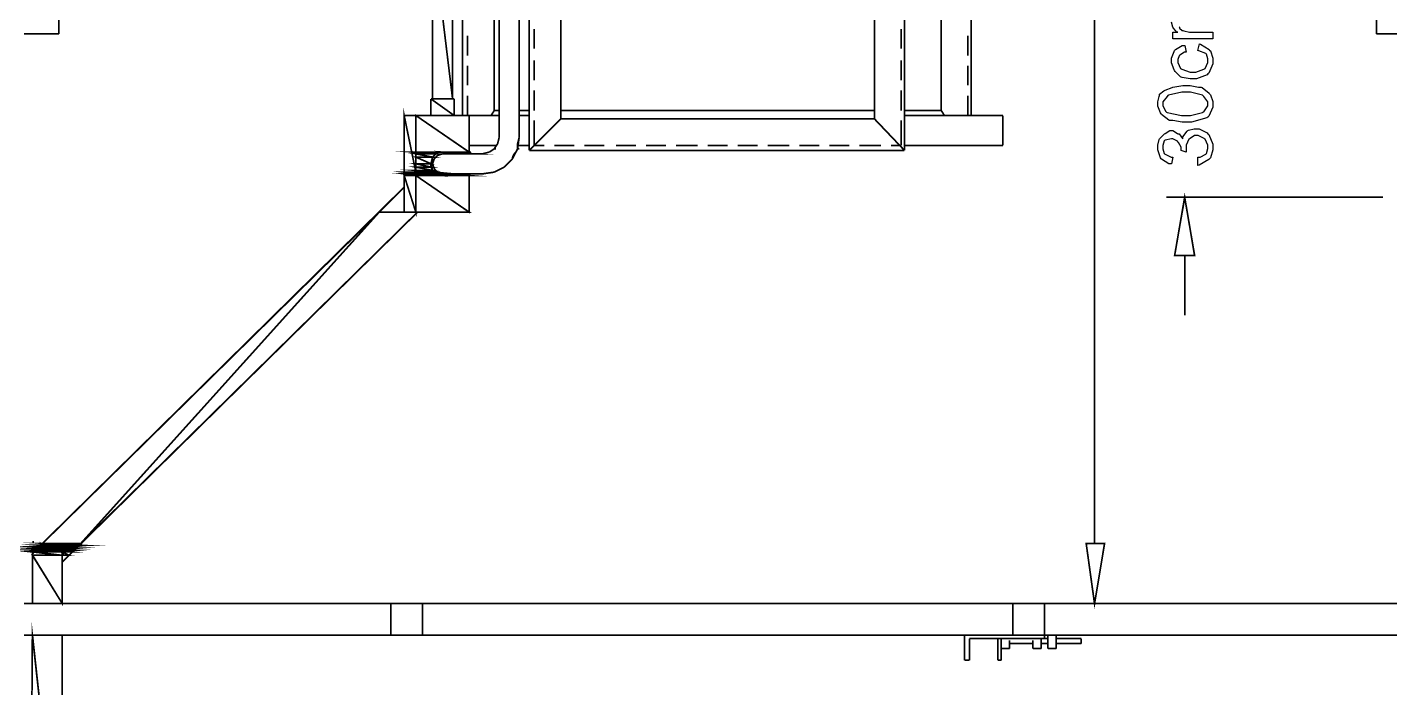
# Model space of a CAD drawing. Header units: metres. Extents: x -593 to 248, y 430 to 1024.
# Drawn here: x -528.88 to -494.22, y 587.11 to 603.92 of the extents above; entities that cross this region are included whole.
import ezdxf

# ---------------------------------------------------------------- set-up
doc = ezdxf.new("R2010")
doc.units = ezdxf.units.M
doc.header["$MEASUREMENT"] = 0
for name, color, linetype in [('C00-00-00-BLACK', 7, 'Continuous'), ('C00-7E-FF', 150, 'Continuous'), ('C93-95-97', 253, 'Continuous'), ('CC6-C8-CA', 254, 'Continuous'), ('CDB-DB-DB', 254, 'Continuous'), ('CFF-7E-00', 30, 'Continuous')]:
    doc.layers.add(name, color=color, linetype=linetype)

msp = doc.modelspace()

# ---------------------------------------------------------------- linework, layer by layer
at = {"layer": 'C00-00-00-BLACK', "const_width": 0.0423}
for points in [[(-516.109, 631.599), (-516.109, 600.784)], [(-506.566, 631.599), (-506.566, 600.784)], [(-517.806, 630.71), (-517.806, 601.672)], [(-504.87, 630.71), (-504.87, 601.672)], [(-518.568, 606.292), (-518.568, 602.095)], [(-518.059, 606.292), (-518.059, 602.095)], [(-516.871, 606.292), (-516.871, 601.123)], [(-516.364, 606.292), (-516.364, 601.123)], [(-515.303, 606.38), (-515.303, 601.588)], [(-507.331, 606.38), (-507.331, 601.588)], [(-528.069, 603.749), (-528.069, 605.149)], [(-516.998, 605.233), (-516.998, 601.799)], [(-505.632, 605.233), (-505.632, 601.799)], [(-494.565, 603.749), (-494.565, 605.022)], [(-528.961, 603.749), (-528.069, 603.749)], [(-517.679, 603.706), (-517.679, 603.199)], [(-515.982, 603.876), (-515.982, 603.369)], [(-506.65, 603.876), (-506.65, 603.369)], [(-504.955, 603.706), (-504.955, 603.199)], [(-494.565, 603.749), (-493.673, 603.749)], [(-517.679, 602.944), (-517.679, 602.437)], [(-515.982, 603.072), (-515.982, 602.564)], [(-506.65, 603.072), (-506.65, 602.564)], [(-504.955, 602.944), (-504.955, 602.437)], [(-515.982, 602.31), (-515.982, 601.799)], [(-506.65, 602.31), (-506.65, 601.799)], [(-518.61, 602.095), (-518.018, 602.095)], [(-518.61, 601.672), (-518.61, 602.095)], [(-518.018, 601.672), (-518.018, 602.095)], [(-517.679, 602.181), (-517.679, 601.672)], [(-504.955, 602.181), (-504.955, 601.672)], [(-519.29, 601.672), (-519.29, 599.214)], [(-519.29, 601.672), (-517.636, 601.672)], [(-518.993, 601.672), (-518.993, 599.214)], [(-517.636, 601.672), (-516.871, 601.672)], [(-517.636, 601.672), (-517.636, 600.698)], [(-516.998, 601.799), (-517.083, 601.672)], [(-516.998, 601.799), (-516.871, 601.799)], [(-516.364, 601.799), (-516.109, 601.799)], [(-516.364, 601.672), (-516.109, 601.672)], [(-515.303, 601.588), (-516.109, 600.784)], [(-515.982, 601.546), (-515.982, 600.91)], [(-515.303, 601.799), (-507.331, 601.799)], [(-507.331, 601.588), (-515.303, 601.588)], [(-507.331, 601.588), (-506.566, 600.784)], [(-506.65, 601.546), (-506.65, 600.91)], [(-506.566, 601.799), (-505.632, 601.799)], [(-506.566, 601.672), (-504.064, 601.672)], [(-505.632, 601.799), (-505.548, 601.672)], [(-504.064, 601.672), (-504.064, 600.91)], [(-517.636, 600.91), (-516.956, 600.91)], [(-516.998, 600.826), (-516.914, 600.953)], [(-516.914, 600.953), (-516.871, 601.123)], [(-516.405, 600.826), (-516.364, 601.123)], [(-516.405, 600.91), (-516.109, 600.91)], [(-515.982, 600.91), (-515.726, 600.91)], [(-515.472, 600.91), (-514.964, 600.91)], [(-514.71, 600.91), (-514.199, 600.91)], [(-513.903, 600.91), (-513.394, 600.91)], [(-513.141, 600.91), (-512.631, 600.91)], [(-512.376, 600.91), (-511.826, 600.91)], [(-511.573, 600.91), (-511.061, 600.91)], [(-510.808, 600.91), (-510.299, 600.91)], [(-510.046, 600.91), (-509.492, 600.91)], [(-509.238, 600.91), (-508.73, 600.91)], [(-508.473, 600.91), (-507.966, 600.91)], [(-507.711, 600.91), (-507.162, 600.91)], [(-506.905, 600.91), (-506.65, 600.91)], [(-504.064, 600.91), (-506.566, 600.91)], [(-518.568, 600.614), (-518.61, 600.445)], [(-518.441, 600.741), (-518.568, 600.614)], [(-518.525, 600.571), (-518.568, 600.445)], [(-518.441, 600.657), (-518.525, 600.571)], [(-518.314, 600.741), (-518.441, 600.741)], [(-518.314, 600.698), (-518.441, 600.657)], [(-518.145, 600.698), (-518.314, 600.741)], [(-518.314, 600.698), (-517.297, 600.698)], [(-517.297, 600.698), (-517.126, 600.741)], [(-517.126, 600.741), (-516.998, 600.826)], [(-516.744, 600.36), (-516.533, 600.571)], [(-516.533, 600.571), (-516.405, 600.826)], [(-516.109, 600.784), (-506.566, 600.784)], [(-518.61, 600.445), (-518.568, 600.275)], [(-518.568, 600.445), (-518.525, 600.318)], [(-518.568, 600.275), (-518.441, 600.188)], [(-518.525, 600.318), (-518.441, 600.231)], [(-518.441, 600.231), (-518.314, 600.188)], [(-518.441, 600.188), (-518.314, 600.145)], [(-518.314, 600.145), (-518.145, 600.188)], [(-518.314, 600.188), (-517.297, 600.188)], [(-517.636, 600.188), (-517.636, 599.214)], [(-517.297, 600.188), (-516.998, 600.231)], [(-516.998, 600.231), (-516.744, 600.36)], [(-519.29, 599.849), (-528.535, 590.738)], [(-518.951, 599.214), (-527.984, 590.313)], [(-519.29, 599.214), (-517.636, 599.214)], [(-528.746, 590.822), (-528.704, 590.822)], [(-527.942, 590.483), (-527.964, 590.526), (-528.266, 590.779), (-528.365, 590.779), (-528.426, 590.779), (-528.604, 590.695), (-528.736, 590.526), (-528.746, 590.483)], [(-528.746, 589.252), (-528.746, 590.483)], [(-527.984, 589.252), (-527.984, 590.483)], [(-528.961, 589.252), (-493.673, 589.252)], [(-519.629, 589.252), (-519.629, 588.449)], [(-518.824, 589.252), (-518.824, 588.449)], [(-503.809, 589.252), (-503.809, 588.449)], [(-503.005, 589.252), (-503.005, 588.449)], [(-528.961, 588.449), (-493.673, 588.449)], [(-528.791, 581.495), (-528.746, 588.449)], [(-527.984, 581.495), (-527.984, 588.449)], [(-505.039, 587.811), (-505.039, 588.449)], [(-504.913, 587.811), (-504.913, 588.363)], [(-504.913, 588.363), (-502.92, 588.363)], [(-504.19, 588.363), (-504.19, 587.811)], [(-504.105, 587.811), (-504.105, 588.363)], [(-503.089, 588.11), (-503.089, 588.363)], [(-503.005, 588.449), (-503.005, 588.363)], [(-502.92, 588.11), (-502.92, 588.449)], [(-502.706, 588.11), (-502.706, 588.449)], [(-502.071, 588.363), (-502.706, 588.363)], [(-502.071, 588.236), (-502.071, 588.363)], [(-504.105, 588.11), (-503.894, 588.11)], [(-503.894, 588.11), (-503.894, 588.322)], [(-503.894, 588.236), (-503.301, 588.236)], [(-503.301, 588.11), (-503.301, 588.322)], [(-503.301, 588.11), (-503.089, 588.11)], [(-503.089, 588.236), (-502.92, 588.236)], [(-502.92, 588.11), (-502.706, 588.11)], [(-502.706, 588.236), (-502.071, 588.236)], [(-505.039, 587.811), (-504.913, 587.811)], [(-504.19, 587.811), (-504.105, 587.811)]]:
    msp.add_lwpolyline(points, dxfattribs=at)
at = {"layer": 'C00-7E-FF', "const_width": 0.0423}
for points in [[(-501.732, 590.779), (-501.732, 617.907)], [(-494.395, 599.595), (-499.906, 599.595)], [(-499.44, 598.111), (-499.44, 596.587)], [(-502.494, 589.252), (-501.222, 589.252)]]:
    msp.add_lwpolyline(points, dxfattribs=at)
for points in [[(-499.695, 598.111), (-499.187, 598.111), (-499.44, 599.595), (-499.695, 598.111)], [(-501.944, 590.779), (-501.478, 590.779), (-501.732, 589.252), (-501.944, 590.779)]]:
    msp.add_lwpolyline(points, close=True, dxfattribs=at)
at = {"layer": 'C00-7E-FF'}
for points in [[(-499.695, 598.111), (-499.187, 598.111), (-499.44, 599.595), (-499.695, 598.111)], [(-501.944, 590.779), (-501.478, 590.779), (-501.732, 589.252), (-501.944, 590.779)]]:
    msp.add_lwpolyline(points, close=True, dxfattribs=at)
at = {"layer": 'C93-95-97', "const_width": 0.0423}
for points in [[(-518.993, 601.672), (-519.29, 601.672), (-518.993, 600.231), (-518.993, 601.672)], [(-519.29, 601.672), (-518.993, 600.231), (-519.29, 600.231), (-519.29, 601.672)], [(-517.636, 601.672), (-518.993, 601.672), (-517.636, 600.741), (-517.636, 601.672)], [(-518.993, 601.672), (-517.636, 600.741), (-518.993, 600.741), (-518.993, 601.672)], [(-518.441, 600.741), (-519.033, 600.741), (-518.484, 600.698), (-518.441, 600.741)], [(-518.484, 600.698), (-518.993, 600.698), (-518.568, 600.614), (-518.484, 600.698)], [(-518.568, 600.614), (-518.993, 600.614), (-518.61, 600.445), (-518.568, 600.614)], [(-519.033, 600.741), (-518.484, 600.698), (-518.99, 600.698), (-519.033, 600.741)], [(-518.993, 600.698), (-518.568, 600.614), (-518.993, 600.614), (-518.993, 600.698)], [(-518.993, 600.614), (-518.61, 600.445), (-518.993, 600.445), (-518.993, 600.614)], [(-517.636, 600.741), (-518.314, 600.741), (-517.636, 600.698), (-517.636, 600.741)], [(-518.314, 600.741), (-517.636, 600.698), (-518.145, 600.698), (-518.314, 600.741)], [(-518.441, 600.188), (-518.993, 600.188), (-518.314, 600.145), (-518.441, 600.188)], [(-518.993, 600.231), (-519.29, 600.231), (-518.993, 600.188), (-518.993, 600.231)], [(-518.993, 600.188), (-519.29, 600.188), (-518.993, 600.145), (-518.993, 600.188)], [(-518.525, 600.231), (-518.993, 600.231), (-518.484, 600.188), (-518.525, 600.231)], [(-518.568, 600.275), (-518.99, 600.275), (-518.525, 600.232), (-518.568, 600.275)], [(-518.993, 600.145), (-519.29, 600.145), (-518.993, 599.214), (-518.993, 600.145)], [(-519.29, 600.145), (-518.993, 599.214), (-519.29, 599.214), (-519.29, 600.145)], [(-519.29, 600.231), (-518.993, 600.188), (-519.29, 600.188), (-519.29, 600.231)], [(-519.29, 600.188), (-518.993, 600.145), (-519.29, 600.145), (-519.29, 600.188)], [(-518.61, 600.36), (-518.993, 600.36), (-518.568, 600.275), (-518.61, 600.36)], [(-518.61, 600.445), (-518.993, 600.445), (-518.61, 600.36), (-518.61, 600.445)], [(-518.99, 600.275), (-518.525, 600.232), (-519.033, 600.232), (-518.99, 600.275)], [(-517.636, 600.145), (-518.993, 600.145), (-517.636, 599.214), (-517.636, 600.145)], [(-518.993, 600.445), (-518.61, 600.36), (-518.993, 600.36), (-518.993, 600.445)], [(-518.993, 600.36), (-518.568, 600.275), (-518.993, 600.275), (-518.993, 600.36)], [(-518.993, 600.231), (-518.484, 600.188), (-518.993, 600.188), (-518.993, 600.231)], [(-518.993, 600.188), (-518.314, 600.145), (-518.993, 600.145), (-518.993, 600.188)], [(-518.993, 600.145), (-517.636, 599.214), (-518.993, 599.214), (-518.993, 600.145)], [(-517.636, 600.188), (-518.145, 600.188), (-517.636, 600.145), (-517.636, 600.188)], [(-518.145, 600.188), (-517.636, 600.145), (-518.314, 600.145), (-518.145, 600.188)]]:
    msp.add_lwpolyline(points, close=True, dxfattribs=at)
at = {"layer": 'C93-95-97'}
for points in [[(-518.993, 601.672), (-519.29, 601.672), (-518.993, 600.231), (-518.993, 601.672)], [(-519.29, 601.672), (-518.993, 600.231), (-519.29, 600.231), (-519.29, 601.672)], [(-517.636, 601.672), (-518.993, 601.672), (-517.636, 600.741), (-517.636, 601.672)], [(-518.993, 601.672), (-517.636, 600.741), (-518.993, 600.741), (-518.993, 601.672)], [(-518.441, 600.741), (-519.033, 600.741), (-518.484, 600.698), (-518.441, 600.741)], [(-519.033, 600.741), (-518.484, 600.698), (-518.99, 600.698), (-519.033, 600.741)], [(-518.484, 600.698), (-518.993, 600.698), (-518.568, 600.614), (-518.484, 600.698)], [(-518.993, 600.698), (-518.568, 600.614), (-518.993, 600.614), (-518.993, 600.698)], [(-518.568, 600.614), (-518.993, 600.614), (-518.61, 600.445), (-518.568, 600.614)], [(-518.993, 600.614), (-518.61, 600.445), (-518.993, 600.445), (-518.993, 600.614)], [(-517.636, 600.741), (-518.314, 600.741), (-517.636, 600.698), (-517.636, 600.741)], [(-518.314, 600.741), (-517.636, 600.698), (-518.145, 600.698), (-518.314, 600.741)], [(-518.993, 600.231), (-519.29, 600.231), (-518.993, 600.188), (-518.993, 600.231)], [(-519.29, 600.231), (-518.993, 600.188), (-519.29, 600.188), (-519.29, 600.231)], [(-518.993, 600.188), (-519.29, 600.188), (-518.993, 600.145), (-518.993, 600.188)], [(-519.29, 600.188), (-518.993, 600.145), (-519.29, 600.145), (-519.29, 600.188)], [(-518.99, 600.275), (-518.525, 600.232), (-519.033, 600.232), (-518.99, 600.275)], [(-518.61, 600.445), (-518.993, 600.445), (-518.61, 600.36), (-518.61, 600.445)], [(-518.993, 600.445), (-518.61, 600.36), (-518.993, 600.36), (-518.993, 600.445)], [(-518.61, 600.36), (-518.993, 600.36), (-518.568, 600.275), (-518.61, 600.36)], [(-518.993, 600.36), (-518.568, 600.275), (-518.993, 600.275), (-518.993, 600.36)], [(-518.525, 600.231), (-518.993, 600.231), (-518.484, 600.188), (-518.525, 600.231)], [(-518.993, 600.231), (-518.484, 600.188), (-518.993, 600.188), (-518.993, 600.231)], [(-518.441, 600.188), (-518.993, 600.188), (-518.314, 600.145), (-518.441, 600.188)], [(-518.993, 600.188), (-518.314, 600.145), (-518.993, 600.145), (-518.993, 600.188)], [(-518.568, 600.275), (-518.99, 600.275), (-518.525, 600.232), (-518.568, 600.275)], [(-518.145, 600.188), (-517.636, 600.145), (-518.314, 600.145), (-518.145, 600.188)], [(-517.636, 600.188), (-518.145, 600.188), (-517.636, 600.145), (-517.636, 600.188)], [(-518.993, 600.145), (-519.29, 600.145), (-518.993, 599.214), (-518.993, 600.145)], [(-519.29, 600.145), (-518.993, 599.214), (-519.29, 599.214), (-519.29, 600.145)], [(-517.636, 600.145), (-518.993, 600.145), (-517.636, 599.214), (-517.636, 600.145)], [(-518.993, 600.145), (-517.636, 599.214), (-518.993, 599.214), (-518.993, 600.145)]]:
    msp.add_lwpolyline(points, close=True, dxfattribs=at)
at = {"layer": 'CC6-C8-CA', "const_width": 0.0423}
for points in [[(-519.29, 599.849), (-519.29, 599.214), (-519.925, 599.214), (-519.29, 599.849)], [(-519.925, 599.214), (-527.518, 590.779), (-528.492, 590.779), (-519.925, 599.214)], [(-518.951, 599.214), (-519.925, 599.214), (-527.518, 590.779), (-518.951, 599.214)], [(-528.535, 590.738), (-528.492, 590.738), (-528.535, 590.779), (-528.535, 590.738)], [(-528.026, 590.61), (-528.704, 590.61), (-528.026, 590.568), (-528.026, 590.61)], [(-528.069, 590.652), (-528.662, 590.652), (-528.026, 590.61), (-528.069, 590.652)], [(-528.111, 590.695), (-528.662, 590.695), (-528.069, 590.652), (-528.111, 590.695)], [(-527.984, 590.568), (-528.746, 590.568), (-527.984, 590.483), (-527.984, 590.568)], [(-528.153, 590.738), (-528.576, 590.738), (-528.111, 590.695), (-528.153, 590.738)], [(-527.518, 590.779), (-528.239, 590.779), (-527.518, 590.738), (-527.518, 590.779)], [(-527.984, 590.483), (-528.746, 590.483), (-527.984, 589.252), (-527.984, 590.483)], [(-528.746, 590.568), (-527.984, 590.483), (-528.746, 590.483), (-528.746, 590.568)], [(-528.704, 590.568), (-527.984, 590.568), (-528.746, 590.568), (-528.704, 590.568)], [(-528.746, 590.568), (-527.984, 590.568), (-527.942, 590.568), (-528.746, 590.568)], [(-527.984, 590.568), (-527.942, 590.568), (-528.746, 590.568), (-527.984, 590.568)], [(-527.984, 590.568), (-528.746, 590.568), (-527.984, 590.568)], [(-528.746, 590.568), (-527.984, 590.568), (-527.942, 590.568), (-528.746, 590.568)], [(-528.746, 590.483), (-527.984, 589.252), (-528.746, 589.252), (-528.746, 590.483)], [(-528.746, 590.483), (-527.984, 590.483), (-527.942, 590.483), (-528.746, 590.483)], [(-527.984, 590.483), (-527.942, 590.483), (-528.746, 590.483), (-527.984, 590.483)], [(-528.239, 590.779), (-528.492, 590.779), (-528.239, 590.738), (-528.239, 590.779)], [(-528.662, 590.652), (-528.026, 590.61), (-528.704, 590.61), (-528.662, 590.652)], [(-528.704, 590.61), (-528.026, 590.568), (-528.704, 590.568), (-528.704, 590.61)], [(-528.704, 590.61), (-528.026, 590.61), (-527.981, 590.61), (-528.704, 590.61)], [(-528.026, 590.61), (-527.981, 590.61), (-528.704, 590.61), (-528.026, 590.61)], [(-528.704, 590.61), (-528.026, 590.61), (-527.981, 590.61), (-528.704, 590.61)], [(-528.026, 590.61), (-527.981, 590.61), (-528.704, 590.61), (-528.026, 590.61)], [(-528.704, 590.61), (-528.026, 590.61), (-527.981, 590.61), (-528.704, 590.61)], [(-528.026, 590.61), (-527.981, 590.61), (-528.704, 590.61), (-528.026, 590.61)], [(-528.026, 590.568), (-528.704, 590.568), (-527.984, 590.568), (-528.026, 590.568)], [(-527.561, 590.738), (-528.153, 590.738), (-527.603, 590.695), (-527.561, 590.738)], [(-528.662, 590.695), (-528.069, 590.652), (-528.662, 590.652), (-528.662, 590.695)], [(-528.619, 590.695), (-528.111, 590.695), (-528.662, 590.695), (-528.619, 590.695)], [(-528.662, 590.695), (-528.111, 590.695), (-528.069, 590.695), (-528.662, 590.695)], [(-528.111, 590.695), (-528.069, 590.695), (-528.662, 590.695), (-528.111, 590.695)], [(-528.111, 590.695), (-528.662, 590.695), (-528.111, 590.695)], [(-528.662, 590.695), (-528.111, 590.695), (-528.069, 590.695), (-528.662, 590.695)], [(-528.576, 590.738), (-528.111, 590.695), (-528.619, 590.695), (-528.576, 590.738)], [(-528.111, 590.695), (-528.619, 590.695), (-528.111, 590.695)], [(-528.535, 590.738), (-528.153, 590.738), (-528.576, 590.738), (-528.535, 590.738)], [(-528.576, 590.738), (-528.153, 590.738), (-528.111, 590.738), (-528.576, 590.738)], [(-528.153, 590.738), (-528.111, 590.738), (-528.576, 590.738), (-528.153, 590.738)], [(-528.153, 590.738), (-528.576, 590.738), (-528.153, 590.738)], [(-528.576, 590.738), (-528.153, 590.738), (-528.111, 590.738), (-528.576, 590.738)], [(-528.492, 590.779), (-528.239, 590.738), (-528.535, 590.738), (-528.492, 590.779)], [(-527.603, 590.695), (-528.111, 590.695), (-527.646, 590.652), (-527.603, 590.695)], [(-528.492, 590.779), (-528.535, 590.779), (-528.492, 590.779), (-528.492, 590.779)], [(-528.535, 590.779), (-528.492, 590.779), (-528.45, 590.779), (-528.535, 590.779)], [(-528.492, 590.779), (-528.45, 590.779), (-528.535, 590.779), (-528.492, 590.779)], [(-528.535, 590.738), (-528.535, 590.779), (-528.492, 590.779), (-528.535, 590.738)], [(-528.535, 590.738), (-528.492, 590.738), (-528.492, 590.738), (-528.535, 590.738)], [(-528.535, 590.738), (-528.492, 590.738), (-528.492, 590.738), (-528.535, 590.738)], [(-528.535, 590.738), (-528.492, 590.738), (-528.492, 590.738), (-528.535, 590.738)], [(-528.196, 590.738), (-528.153, 590.738), (-528.535, 590.738), (-528.196, 590.738)], [(-528.196, 590.738), (-528.535, 590.738), (-528.239, 590.738), (-528.196, 590.738)], [(-528.535, 590.738), (-528.492, 590.738), (-528.492, 590.738), (-528.535, 590.738)], [(-528.535, 590.738), (-528.492, 590.738), (-528.492, 590.738), (-528.535, 590.738)], [(-528.535, 590.738), (-528.196, 590.738), (-528.153, 590.738), (-528.535, 590.738)], [(-528.196, 590.738), (-528.153, 590.738), (-528.535, 590.738), (-528.196, 590.738)], [(-528.196, 590.738), (-528.535, 590.738), (-528.153, 590.738), (-528.196, 590.738)], [(-528.365, 590.779), (-528.323, 590.779), (-528.492, 590.779), (-528.365, 590.779)], [(-528.365, 590.779), (-528.492, 590.779), (-528.365, 590.779)], [(-528.492, 590.779), (-528.408, 590.779), (-528.365, 590.779), (-528.492, 590.779)], [(-528.408, 590.779), (-528.365, 590.779), (-528.492, 590.779), (-528.408, 590.779)], [(-528.492, 590.779), (-528.408, 590.779), (-528.365, 590.779), (-528.492, 590.779)], [(-528.408, 590.779), (-528.365, 590.779), (-528.492, 590.779), (-528.408, 590.779)], [(-528.45, 590.779), (-528.408, 590.779), (-528.492, 590.779), (-528.45, 590.779)], [(-528.45, 590.779), (-528.492, 590.779), (-528.408, 590.779), (-528.45, 590.779)], [(-528.492, 590.779), (-528.45, 590.779), (-528.408, 590.779), (-528.492, 590.779)], [(-528.45, 590.779), (-528.408, 590.779), (-528.492, 590.779), (-528.45, 590.779)], [(-528.492, 590.779), (-528.45, 590.779), (-528.408, 590.779), (-528.492, 590.779)], [(-528.45, 590.779), (-528.408, 590.779), (-528.492, 590.779), (-528.45, 590.779)], [(-528.45, 590.779), (-528.492, 590.779), (-528.45, 590.779)], [(-528.492, 590.779), (-528.45, 590.779), (-528.408, 590.779), (-528.492, 590.779)], [(-528.45, 590.779), (-528.28, 590.779), (-528.492, 590.779), (-528.45, 590.779)], [(-528.239, 590.779), (-528.196, 590.779), (-528.492, 590.779), (-528.239, 590.779)], [(-528.239, 590.779), (-528.492, 590.779), (-528.28, 590.779), (-528.239, 590.779)], [(-528.492, 590.779), (-528.45, 590.779), (-528.408, 590.779), (-528.492, 590.779)], [(-528.492, 590.779), (-528.239, 590.779), (-528.196, 590.779), (-528.492, 590.779)], [(-528.239, 590.779), (-528.196, 590.779), (-528.492, 590.779), (-528.239, 590.779)], [(-528.492, 590.779), (-528.239, 590.779), (-528.196, 590.779), (-528.492, 590.779)], [(-528.239, 590.779), (-528.196, 590.779), (-528.492, 590.779), (-528.239, 590.779)], [(-528.408, 590.779), (-528.28, 590.779), (-528.45, 590.779), (-528.408, 590.779)], [(-528.45, 590.779), (-528.28, 590.779), (-528.239, 590.779), (-528.45, 590.779)], [(-528.28, 590.779), (-528.239, 590.779), (-528.45, 590.779), (-528.28, 590.779)], [(-528.45, 590.779), (-528.28, 590.779), (-528.239, 590.779), (-528.45, 590.779)], [(-528.28, 590.779), (-528.239, 590.779), (-528.45, 590.779), (-528.28, 590.779)], [(-528.28, 590.779), (-528.45, 590.779), (-528.28, 590.779)], [(-527.646, 590.652), (-528.069, 590.652), (-527.687, 590.61), (-527.646, 590.652)], [(-528.323, 590.779), (-528.408, 590.779), (-528.365, 590.779), (-528.323, 590.779)], [(-528.408, 590.779), (-528.365, 590.779), (-528.323, 590.779), (-528.408, 590.779)], [(-528.408, 590.779), (-528.323, 590.779), (-528.28, 590.779), (-528.408, 590.779)], [(-528.323, 590.779), (-528.28, 590.779), (-528.408, 590.779), (-528.323, 590.779)], [(-528.408, 590.779), (-528.323, 590.779), (-528.28, 590.779), (-528.408, 590.779)], [(-528.323, 590.779), (-528.28, 590.779), (-528.408, 590.779), (-528.323, 590.779)], [(-528.323, 590.779), (-528.408, 590.779), (-528.28, 590.779), (-528.323, 590.779)], [(-527.518, 590.779), (-528.365, 590.779), (-527.518, 590.779)], [(-528.365, 590.779), (-527.518, 590.779), (-527.477, 590.779), (-528.365, 590.779)], [(-527.518, 590.779), (-527.477, 590.779), (-528.365, 590.779), (-527.518, 590.779)], [(-527.518, 590.779), (-528.365, 590.779), (-528.323, 590.779), (-527.518, 590.779)], [(-528.323, 590.779), (-527.518, 590.779), (-527.477, 590.779), (-528.323, 590.779)], [(-527.518, 590.779), (-527.477, 590.779), (-528.323, 590.779), (-527.518, 590.779)], [(-527.518, 590.779), (-528.323, 590.779), (-527.518, 590.779)], [(-528.323, 590.779), (-527.518, 590.779), (-528.28, 590.779), (-528.323, 590.779)], [(-527.687, 590.61), (-528.026, 590.61), (-527.73, 590.568), (-527.687, 590.61)], [(-528.28, 590.779), (-527.518, 590.779), (-527.477, 590.779), (-528.28, 590.779)], [(-527.518, 590.779), (-527.477, 590.779), (-528.28, 590.779), (-527.518, 590.779)], [(-528.28, 590.779), (-527.518, 590.779), (-527.477, 590.779), (-528.28, 590.779)], [(-527.518, 590.779), (-527.477, 590.779), (-528.28, 590.779), (-527.518, 590.779)], [(-527.518, 590.779), (-528.28, 590.779), (-527.518, 590.779)], [(-528.28, 590.779), (-527.518, 590.779), (-528.239, 590.779), (-528.28, 590.779)], [(-528.239, 590.779), (-527.518, 590.738), (-528.239, 590.738), (-528.239, 590.779)], [(-528.239, 590.779), (-527.518, 590.779), (-527.477, 590.779), (-528.239, 590.779)], [(-527.518, 590.779), (-527.477, 590.779), (-528.239, 590.779), (-527.518, 590.779)], [(-528.239, 590.779), (-527.518, 590.779), (-527.477, 590.779), (-528.239, 590.779)], [(-527.518, 590.779), (-527.477, 590.779), (-528.239, 590.779), (-527.518, 590.779)], [(-527.518, 590.738), (-528.239, 590.738), (-527.561, 590.738), (-527.518, 590.738)], [(-528.239, 590.738), (-527.561, 590.738), (-528.196, 590.738), (-528.239, 590.738)], [(-527.561, 590.738), (-528.196, 590.738), (-527.561, 590.738)], [(-528.196, 590.738), (-527.561, 590.738), (-528.153, 590.738), (-528.196, 590.738)], [(-528.153, 590.738), (-527.603, 590.695), (-528.111, 590.695), (-528.153, 590.738)], [(-528.153, 590.738), (-527.561, 590.738), (-527.518, 590.738), (-528.153, 590.738)], [(-527.561, 590.738), (-527.518, 590.738), (-528.153, 590.738), (-527.561, 590.738)], [(-528.153, 590.738), (-527.561, 590.738), (-527.518, 590.738), (-528.153, 590.738)], [(-527.561, 590.738), (-527.518, 590.738), (-528.153, 590.738), (-527.561, 590.738)], [(-528.111, 590.695), (-527.646, 590.652), (-528.069, 590.652), (-528.111, 590.695)], [(-528.111, 590.695), (-527.603, 590.695), (-527.561, 590.695), (-528.111, 590.695)], [(-527.603, 590.695), (-527.561, 590.695), (-528.111, 590.695), (-527.603, 590.695)], [(-528.111, 590.695), (-527.603, 590.695), (-527.561, 590.695), (-528.111, 590.695)], [(-527.603, 590.695), (-527.561, 590.695), (-528.111, 590.695), (-527.603, 590.695)], [(-528.111, 590.695), (-527.603, 590.695), (-527.561, 590.695), (-528.111, 590.695)], [(-527.603, 590.695), (-527.561, 590.695), (-528.111, 590.695), (-527.603, 590.695)], [(-528.069, 590.652), (-527.687, 590.61), (-528.026, 590.61), (-528.069, 590.652)], [(-527.984, 590.568), (-527.73, 590.568), (-527.814, 590.483), (-527.984, 590.568)], [(-528.026, 590.61), (-527.73, 590.568), (-528.026, 590.568), (-528.026, 590.61)], [(-528.026, 590.61), (-527.687, 590.61), (-527.646, 590.61), (-528.026, 590.61)], [(-527.687, 590.61), (-527.646, 590.61), (-528.026, 590.61), (-527.687, 590.61)], [(-528.026, 590.61), (-527.687, 590.61), (-527.646, 590.61), (-528.026, 590.61)], [(-527.687, 590.61), (-527.646, 590.61), (-528.026, 590.61), (-527.687, 590.61)], [(-528.026, 590.61), (-527.687, 590.61), (-527.646, 590.61), (-528.026, 590.61)], [(-527.687, 590.61), (-527.646, 590.61), (-528.026, 590.61), (-527.687, 590.61)], [(-527.73, 590.568), (-528.026, 590.568), (-527.73, 590.568)], [(-528.026, 590.568), (-527.73, 590.568), (-527.984, 590.568), (-528.026, 590.568)], [(-527.984, 590.568), (-527.984, 590.483), (-527.814, 590.483), (-527.984, 590.568)], [(-527.984, 590.568), (-527.73, 590.568), (-527.687, 590.568), (-527.984, 590.568)], [(-527.73, 590.568), (-527.687, 590.568), (-527.984, 590.568), (-527.73, 590.568)], [(-527.984, 590.568), (-527.73, 590.568), (-527.687, 590.568), (-527.984, 590.568)], [(-527.73, 590.568), (-527.687, 590.568), (-527.984, 590.568), (-527.73, 590.568)], [(-527.984, 590.483), (-527.814, 590.483), (-527.984, 590.313), (-527.984, 590.483)], [(-528.746, 588.449), (-527.984, 581.495), (-528.791, 581.495), (-528.746, 588.449)], [(-527.984, 588.449), (-528.746, 588.449), (-527.984, 581.495), (-527.984, 588.449)]]:
    msp.add_lwpolyline(points, close=True, dxfattribs=at)
at = {"layer": 'CC6-C8-CA'}
for points in [[(-519.29, 599.849), (-519.29, 599.214), (-519.925, 599.214), (-519.29, 599.849)], [(-519.925, 599.214), (-527.518, 590.779), (-528.492, 590.779), (-519.925, 599.214)], [(-518.951, 599.214), (-519.925, 599.214), (-527.518, 590.779), (-518.951, 599.214)], [(-528.704, 590.568), (-527.984, 590.568), (-528.746, 590.568), (-528.704, 590.568)], [(-528.746, 590.568), (-527.984, 590.568), (-527.942, 590.568), (-528.746, 590.568)], [(-527.984, 590.568), (-527.942, 590.568), (-528.746, 590.568), (-527.984, 590.568)], [(-527.984, 590.568), (-528.746, 590.568), (-527.984, 590.568)], [(-528.746, 590.568), (-527.984, 590.568), (-527.942, 590.568), (-528.746, 590.568)], [(-527.984, 590.568), (-528.746, 590.568), (-527.984, 590.483), (-527.984, 590.568)], [(-528.746, 590.568), (-527.984, 590.483), (-528.746, 590.483), (-528.746, 590.568)], [(-528.746, 590.483), (-527.984, 590.483), (-527.942, 590.483), (-528.746, 590.483)], [(-527.984, 590.483), (-527.942, 590.483), (-528.746, 590.483), (-527.984, 590.483)], [(-527.984, 590.483), (-528.746, 590.483), (-527.984, 589.252), (-527.984, 590.483)], [(-528.746, 590.483), (-527.984, 589.252), (-528.746, 589.252), (-528.746, 590.483)], [(-528.662, 590.652), (-528.026, 590.61), (-528.704, 590.61), (-528.662, 590.652)], [(-528.704, 590.61), (-528.026, 590.61), (-527.981, 590.61), (-528.704, 590.61)], [(-528.026, 590.61), (-527.981, 590.61), (-528.704, 590.61), (-528.026, 590.61)], [(-528.704, 590.61), (-528.026, 590.61), (-527.981, 590.61), (-528.704, 590.61)], [(-528.026, 590.61), (-527.981, 590.61), (-528.704, 590.61), (-528.026, 590.61)], [(-528.704, 590.61), (-528.026, 590.61), (-527.981, 590.61), (-528.704, 590.61)], [(-528.026, 590.61), (-527.981, 590.61), (-528.704, 590.61), (-528.026, 590.61)], [(-528.026, 590.61), (-528.704, 590.61), (-528.026, 590.568), (-528.026, 590.61)], [(-528.704, 590.61), (-528.026, 590.568), (-528.704, 590.568), (-528.704, 590.61)], [(-528.026, 590.568), (-528.704, 590.568), (-527.984, 590.568), (-528.026, 590.568)], [(-528.619, 590.695), (-528.111, 590.695), (-528.662, 590.695), (-528.619, 590.695)], [(-528.662, 590.695), (-528.111, 590.695), (-528.069, 590.695), (-528.662, 590.695)], [(-528.111, 590.695), (-528.069, 590.695), (-528.662, 590.695), (-528.111, 590.695)], [(-528.111, 590.695), (-528.662, 590.695), (-528.111, 590.695)], [(-528.662, 590.695), (-528.111, 590.695), (-528.069, 590.695), (-528.662, 590.695)], [(-528.111, 590.695), (-528.662, 590.695), (-528.069, 590.652), (-528.111, 590.695)], [(-528.662, 590.695), (-528.069, 590.652), (-528.662, 590.652), (-528.662, 590.695)], [(-528.069, 590.652), (-528.662, 590.652), (-528.026, 590.61), (-528.069, 590.652)], [(-528.576, 590.738), (-528.111, 590.695), (-528.619, 590.695), (-528.576, 590.738)], [(-528.111, 590.695), (-528.619, 590.695), (-528.111, 590.695)], [(-528.535, 590.738), (-528.153, 590.738), (-528.576, 590.738), (-528.535, 590.738)], [(-528.576, 590.738), (-528.153, 590.738), (-528.111, 590.738), (-528.576, 590.738)], [(-528.153, 590.738), (-528.111, 590.738), (-528.576, 590.738), (-528.153, 590.738)], [(-528.153, 590.738), (-528.576, 590.738), (-528.153, 590.738)], [(-528.576, 590.738), (-528.153, 590.738), (-528.111, 590.738), (-528.576, 590.738)], [(-528.153, 590.738), (-528.576, 590.738), (-528.111, 590.695), (-528.153, 590.738)], [(-528.492, 590.779), (-528.535, 590.779), (-528.492, 590.779), (-528.492, 590.779)], [(-528.535, 590.779), (-528.492, 590.779), (-528.45, 590.779), (-528.535, 590.779)], [(-528.492, 590.779), (-528.45, 590.779), (-528.535, 590.779), (-528.492, 590.779)], [(-528.535, 590.738), (-528.492, 590.738), (-528.535, 590.779), (-528.535, 590.738)], [(-528.535, 590.738), (-528.535, 590.779), (-528.492, 590.779), (-528.535, 590.738)], [(-528.492, 590.779), (-528.239, 590.738), (-528.535, 590.738), (-528.492, 590.779)], [(-528.535, 590.738), (-528.492, 590.738), (-528.492, 590.738), (-528.535, 590.738)], [(-528.535, 590.738), (-528.492, 590.738), (-528.492, 590.738), (-528.535, 590.738)], [(-528.535, 590.738), (-528.492, 590.738), (-528.492, 590.738), (-528.535, 590.738)], [(-528.196, 590.738), (-528.153, 590.738), (-528.535, 590.738), (-528.196, 590.738)], [(-528.196, 590.738), (-528.535, 590.738), (-528.239, 590.738), (-528.196, 590.738)], [(-528.535, 590.738), (-528.492, 590.738), (-528.492, 590.738), (-528.535, 590.738)], [(-528.535, 590.738), (-528.492, 590.738), (-528.492, 590.738), (-528.535, 590.738)], [(-528.535, 590.738), (-528.196, 590.738), (-528.153, 590.738), (-528.535, 590.738)], [(-528.196, 590.738), (-528.153, 590.738), (-528.535, 590.738), (-528.196, 590.738)], [(-528.196, 590.738), (-528.535, 590.738), (-528.153, 590.738), (-528.196, 590.738)], [(-528.365, 590.779), (-528.323, 590.779), (-528.492, 590.779), (-528.365, 590.779)], [(-528.365, 590.779), (-528.492, 590.779), (-528.365, 590.779)], [(-528.492, 590.779), (-528.408, 590.779), (-528.365, 590.779), (-528.492, 590.779)], [(-528.408, 590.779), (-528.365, 590.779), (-528.492, 590.779), (-528.408, 590.779)], [(-528.492, 590.779), (-528.408, 590.779), (-528.365, 590.779), (-528.492, 590.779)], [(-528.408, 590.779), (-528.365, 590.779), (-528.492, 590.779), (-528.408, 590.779)], [(-528.45, 590.779), (-528.408, 590.779), (-528.492, 590.779), (-528.45, 590.779)], [(-528.45, 590.779), (-528.492, 590.779), (-528.408, 590.779), (-528.45, 590.779)], [(-528.492, 590.779), (-528.45, 590.779), (-528.408, 590.779), (-528.492, 590.779)], [(-528.45, 590.779), (-528.408, 590.779), (-528.492, 590.779), (-528.45, 590.779)], [(-528.492, 590.779), (-528.45, 590.779), (-528.408, 590.779), (-528.492, 590.779)], [(-528.45, 590.779), (-528.408, 590.779), (-528.492, 590.779), (-528.45, 590.779)], [(-528.45, 590.779), (-528.492, 590.779), (-528.45, 590.779)], [(-528.492, 590.779), (-528.45, 590.779), (-528.408, 590.779), (-528.492, 590.779)], [(-528.45, 590.779), (-528.28, 590.779), (-528.492, 590.779), (-528.45, 590.779)], [(-528.239, 590.779), (-528.196, 590.779), (-528.492, 590.779), (-528.239, 590.779)], [(-528.239, 590.779), (-528.492, 590.779), (-528.28, 590.779), (-528.239, 590.779)], [(-528.492, 590.779), (-528.45, 590.779), (-528.408, 590.779), (-528.492, 590.779)], [(-528.492, 590.779), (-528.239, 590.779), (-528.196, 590.779), (-528.492, 590.779)], [(-528.239, 590.779), (-528.196, 590.779), (-528.492, 590.779), (-528.239, 590.779)], [(-528.492, 590.779), (-528.239, 590.779), (-528.196, 590.779), (-528.492, 590.779)], [(-528.239, 590.779), (-528.196, 590.779), (-528.492, 590.779), (-528.239, 590.779)], [(-528.239, 590.779), (-528.492, 590.779), (-528.239, 590.738), (-528.239, 590.779)], [(-528.408, 590.779), (-528.28, 590.779), (-528.45, 590.779), (-528.408, 590.779)], [(-528.45, 590.779), (-528.28, 590.779), (-528.239, 590.779), (-528.45, 590.779)], [(-528.28, 590.779), (-528.239, 590.779), (-528.45, 590.779), (-528.28, 590.779)], [(-528.45, 590.779), (-528.28, 590.779), (-528.239, 590.779), (-528.45, 590.779)], [(-528.28, 590.779), (-528.239, 590.779), (-528.45, 590.779), (-528.28, 590.779)], [(-528.28, 590.779), (-528.45, 590.779), (-528.28, 590.779)], [(-528.323, 590.779), (-528.408, 590.779), (-528.365, 590.779), (-528.323, 590.779)], [(-528.408, 590.779), (-528.365, 590.779), (-528.323, 590.779), (-528.408, 590.779)], [(-528.408, 590.779), (-528.323, 590.779), (-528.28, 590.779), (-528.408, 590.779)], [(-528.323, 590.779), (-528.28, 590.779), (-528.408, 590.779), (-528.323, 590.779)], [(-528.408, 590.779), (-528.323, 590.779), (-528.28, 590.779), (-528.408, 590.779)], [(-528.323, 590.779), (-528.28, 590.779), (-528.408, 590.779), (-528.323, 590.779)], [(-528.323, 590.779), (-528.408, 590.779), (-528.28, 590.779), (-528.323, 590.779)], [(-527.518, 590.779), (-528.365, 590.779), (-527.518, 590.779)], [(-528.365, 590.779), (-527.518, 590.779), (-527.477, 590.779), (-528.365, 590.779)], [(-527.518, 590.779), (-527.477, 590.779), (-528.365, 590.779), (-527.518, 590.779)], [(-527.518, 590.779), (-528.365, 590.779), (-528.323, 590.779), (-527.518, 590.779)], [(-528.323, 590.779), (-527.518, 590.779), (-527.477, 590.779), (-528.323, 590.779)], [(-527.518, 590.779), (-527.477, 590.779), (-528.323, 590.779), (-527.518, 590.779)], [(-527.518, 590.779), (-528.323, 590.779), (-527.518, 590.779)], [(-528.323, 590.779), (-527.518, 590.779), (-528.28, 590.779), (-528.323, 590.779)], [(-528.28, 590.779), (-527.518, 590.779), (-527.477, 590.779), (-528.28, 590.779)], [(-527.518, 590.779), (-527.477, 590.779), (-528.28, 590.779), (-527.518, 590.779)], [(-528.28, 590.779), (-527.518, 590.779), (-527.477, 590.779), (-528.28, 590.779)], [(-527.518, 590.779), (-527.477, 590.779), (-528.28, 590.779), (-527.518, 590.779)], [(-527.518, 590.779), (-528.28, 590.779), (-527.518, 590.779)], [(-528.28, 590.779), (-527.518, 590.779), (-528.239, 590.779), (-528.28, 590.779)], [(-528.239, 590.779), (-527.518, 590.779), (-527.477, 590.779), (-528.239, 590.779)], [(-527.518, 590.779), (-527.477, 590.779), (-528.239, 590.779), (-527.518, 590.779)], [(-528.239, 590.779), (-527.518, 590.779), (-527.477, 590.779), (-528.239, 590.779)], [(-527.518, 590.779), (-527.477, 590.779), (-528.239, 590.779), (-527.518, 590.779)], [(-527.518, 590.779), (-528.239, 590.779), (-527.518, 590.738), (-527.518, 590.779)], [(-528.239, 590.779), (-527.518, 590.738), (-528.239, 590.738), (-528.239, 590.779)], [(-527.518, 590.738), (-528.239, 590.738), (-527.561, 590.738), (-527.518, 590.738)], [(-528.239, 590.738), (-527.561, 590.738), (-528.196, 590.738), (-528.239, 590.738)], [(-527.561, 590.738), (-528.196, 590.738), (-527.561, 590.738)], [(-528.196, 590.738), (-527.561, 590.738), (-528.153, 590.738), (-528.196, 590.738)], [(-528.153, 590.738), (-527.561, 590.738), (-527.518, 590.738), (-528.153, 590.738)], [(-527.561, 590.738), (-527.518, 590.738), (-528.153, 590.738), (-527.561, 590.738)], [(-528.153, 590.738), (-527.561, 590.738), (-527.518, 590.738), (-528.153, 590.738)], [(-527.561, 590.738), (-527.518, 590.738), (-528.153, 590.738), (-527.561, 590.738)], [(-527.561, 590.738), (-528.153, 590.738), (-527.603, 590.695), (-527.561, 590.738)], [(-528.153, 590.738), (-527.603, 590.695), (-528.111, 590.695), (-528.153, 590.738)], [(-528.111, 590.695), (-527.603, 590.695), (-527.561, 590.695), (-528.111, 590.695)], [(-527.603, 590.695), (-527.561, 590.695), (-528.111, 590.695), (-527.603, 590.695)], [(-528.111, 590.695), (-527.603, 590.695), (-527.561, 590.695), (-528.111, 590.695)], [(-527.603, 590.695), (-527.561, 590.695), (-528.111, 590.695), (-527.603, 590.695)], [(-528.111, 590.695), (-527.603, 590.695), (-527.561, 590.695), (-528.111, 590.695)], [(-527.603, 590.695), (-527.561, 590.695), (-528.111, 590.695), (-527.603, 590.695)], [(-527.603, 590.695), (-528.111, 590.695), (-527.646, 590.652), (-527.603, 590.695)], [(-528.111, 590.695), (-527.646, 590.652), (-528.069, 590.652), (-528.111, 590.695)], [(-527.646, 590.652), (-528.069, 590.652), (-527.687, 590.61), (-527.646, 590.652)], [(-528.069, 590.652), (-527.687, 590.61), (-528.026, 590.61), (-528.069, 590.652)], [(-528.026, 590.61), (-527.687, 590.61), (-527.646, 590.61), (-528.026, 590.61)], [(-527.687, 590.61), (-527.646, 590.61), (-528.026, 590.61), (-527.687, 590.61)], [(-528.026, 590.61), (-527.687, 590.61), (-527.646, 590.61), (-528.026, 590.61)], [(-527.687, 590.61), (-527.646, 590.61), (-528.026, 590.61), (-527.687, 590.61)], [(-528.026, 590.61), (-527.687, 590.61), (-527.646, 590.61), (-528.026, 590.61)], [(-527.687, 590.61), (-527.646, 590.61), (-528.026, 590.61), (-527.687, 590.61)], [(-527.687, 590.61), (-528.026, 590.61), (-527.73, 590.568), (-527.687, 590.61)], [(-528.026, 590.61), (-527.73, 590.568), (-528.026, 590.568), (-528.026, 590.61)], [(-527.73, 590.568), (-528.026, 590.568), (-527.73, 590.568)], [(-528.026, 590.568), (-527.73, 590.568), (-527.984, 590.568), (-528.026, 590.568)], [(-527.984, 590.568), (-527.73, 590.568), (-527.687, 590.568), (-527.984, 590.568)], [(-527.73, 590.568), (-527.687, 590.568), (-527.984, 590.568), (-527.73, 590.568)], [(-527.984, 590.568), (-527.73, 590.568), (-527.687, 590.568), (-527.984, 590.568)], [(-527.73, 590.568), (-527.687, 590.568), (-527.984, 590.568), (-527.73, 590.568)], [(-527.984, 590.568), (-527.984, 590.483), (-527.814, 590.483), (-527.984, 590.568)], [(-527.984, 590.568), (-527.73, 590.568), (-527.814, 590.483), (-527.984, 590.568)], [(-527.984, 590.483), (-527.814, 590.483), (-527.984, 590.313), (-527.984, 590.483)], [(-528.746, 588.449), (-527.984, 581.495), (-528.791, 581.495), (-528.746, 588.449)], [(-527.984, 588.449), (-528.746, 588.449), (-527.984, 581.495), (-527.984, 588.449)]]:
    msp.add_lwpolyline(points, close=True, dxfattribs=at)
at = {"layer": 'CDB-DB-DB', "const_width": 0.0423}
for points in [[(-518.568, 606.292), (-518.568, 602.095)], [(-518.059, 602.095), (-518.568, 606.292)], [(-518.059, 602.095), (-518.568, 606.292)], [(-518.059, 606.292), (-518.059, 602.095)], [(-516.871, 606.292), (-516.871, 601.123)], [(-516.364, 606.292), (-516.364, 601.123)], [(-518.61, 602.095), (-518.61, 601.672)], [(-518.018, 601.672), (-518.61, 602.095)], [(-518.61, 602.095), (-518.018, 602.095)], [(-518.018, 601.672), (-518.61, 602.095)], [(-518.568, 602.095), (-518.059, 602.095)], [(-518.018, 602.095), (-518.018, 601.672)], [(-519.29, 601.672), (-519.29, 600.614)], [(-519.29, 601.672), (-518.993, 601.672)], [(-518.993, 601.672), (-518.993, 600.741)], [(-518.993, 601.672), (-517.636, 601.672)], [(-518.993, 601.672), (-518.993, 600.614)], [(-518.61, 601.672), (-518.018, 601.672)], [(-517.636, 601.672), (-517.636, 600.741)], [(-516.914, 600.953), (-516.998, 600.826)], [(-516.871, 601.123), (-516.914, 600.953)], [(-516.364, 601.123), (-516.405, 600.953)], [(-516.405, 600.953), (-516.405, 600.826)], [(-519.29, 600.614), (-519.29, 600.445)], [(-518.993, 600.741), (-518.951, 600.741)], [(-518.993, 600.741), (-518.993, 600.614)], [(-518.993, 600.614), (-518.993, 600.445)], [(-518.993, 600.614), (-518.993, 600.445)], [(-518.568, 600.614), (-518.61, 600.445)], [(-518.568, 600.571), (-518.61, 600.445)], [(-518.441, 600.741), (-518.568, 600.614)], [(-518.484, 600.698), (-518.568, 600.614)], [(-518.568, 600.614), (-518.568, 600.571)], [(-518.441, 600.741), (-518.484, 600.698)], [(-518.398, 600.741), (-518.441, 600.741)], [(-518.314, 600.741), (-518.441, 600.741)], [(-518.314, 600.741), (-518.398, 600.741)], [(-518.145, 600.698), (-517.636, 600.698)], [(-517.636, 600.741), (-517.593, 600.741)], [(-517.636, 600.741), (-517.636, 600.698)], [(-517.126, 600.741), (-517.297, 600.698)], [(-516.998, 600.826), (-517.126, 600.741)], [(-516.998, 600.826), (-516.956, 600.826)], [(-516.533, 600.571), (-516.66, 600.445)], [(-516.491, 600.698), (-516.533, 600.614)], [(-516.533, 600.614), (-516.533, 600.571)], [(-516.448, 600.741), (-516.491, 600.698)], [(-516.405, 600.826), (-516.448, 600.741)], [(-516.405, 600.826), (-516.364, 600.826)], [(-519.29, 600.445), (-519.29, 599.214)], [(-518.993, 600.445), (-518.993, 600.275)], [(-518.993, 600.445), (-518.993, 599.214)], [(-518.993, 600.275), (-518.993, 600.188)], [(-518.993, 600.188), (-518.993, 600.145)], [(-518.993, 600.145), (-518.993, 599.214)], [(-518.61, 600.445), (-518.61, 600.36)], [(-518.61, 600.445), (-518.568, 600.275)], [(-518.61, 600.36), (-518.568, 600.275)], [(-518.568, 600.275), (-518.525, 600.231)], [(-518.568, 600.275), (-518.441, 600.188)], [(-518.525, 600.231), (-518.484, 600.188)], [(-518.484, 600.188), (-517.297, 600.188)], [(-518.484, 600.188), (-518.187, 600.188)], [(-518.484, 600.188), (-518.145, 600.188)], [(-518.187, 600.188), (-518.484, 600.188)], [(-518.441, 600.188), (-518.187, 600.188)], [(-518.314, 600.145), (-518.441, 600.188)], [(-518.441, 600.188), (-518.314, 600.145)], [(-518.187, 600.188), (-518.314, 600.145)], [(-518.145, 600.188), (-518.314, 600.145)], [(-518.145, 600.188), (-518.187, 600.188)], [(-518.145, 600.188), (-517.636, 600.188)], [(-517.636, 600.188), (-517.636, 600.145)], [(-517.636, 600.145), (-517.636, 599.214)], [(-516.998, 600.231), (-517.297, 600.188)], [(-516.914, 600.275), (-516.998, 600.231)], [(-516.744, 600.36), (-516.914, 600.275)], [(-516.66, 600.445), (-516.744, 600.36)], [(-519.29, 599.214), (-519.29, 599.935)], [(-519.29, 599.214), (-518.993, 599.214)], [(-518.993, 599.214), (-517.636, 599.214)]]:
    msp.add_lwpolyline(points, dxfattribs=at)
at = {"layer": 'CFF-7E-00'}
msp.add_lwpolyline([(-499.58, 603.93), (-499.568, 603.918), (-499.568, 603.898), (-499.505, 603.834), (-499.483, 603.834), (-499.462, 603.825), (-499.319, 603.792), (-499.271, 603.792), (-498.721, 603.792), (-498.721, 603.622), (-498.721, 603.622), (-499.737, 603.622), (-499.737, 603.792), (-499.61, 603.792), (-499.641, 603.792), (-499.727, 603.898), (-499.737, 603.918), (-499.737, 603.918), (-499.779, 604.047)], dxfattribs=at)
for points in [[(-499.103, 603.326), (-499.06, 603.495), (-499.039, 603.486), (-498.817, 603.348), (-498.806, 603.326), (-498.786, 603.315), (-498.721, 603.132), (-498.721, 603.07), (-498.721, 602.986), (-498.827, 602.753), (-498.848, 602.731), (-498.87, 602.71), (-499.14, 602.604), (-499.229, 602.604), (-499.304, 602.604), (-499.505, 602.637), (-499.526, 602.647), (-499.548, 602.658), (-499.685, 602.794), (-499.695, 602.815), (-499.706, 602.837), (-499.779, 603.012), (-499.779, 603.07), (-499.779, 603.135), (-499.706, 603.305), (-499.695, 603.326), (-499.675, 603.348), (-499.5, 603.453), (-499.44, 603.453), (-499.399, 603.281), (-499.442, 603.281), (-499.559, 603.208), (-499.568, 603.196), (-499.58, 603.187), (-499.61, 603.1), (-499.61, 603.07), (-499.61, 603.017), (-499.548, 602.869), (-499.526, 602.858), (-499.516, 602.848), (-499.301, 602.773), (-499.229, 602.773), (-499.156, 602.773), (-498.955, 602.848), (-498.933, 602.858), (-498.923, 602.869), (-498.848, 603.02), (-498.848, 603.07), (-498.848, 603.112), (-498.881, 603.229), (-498.89, 603.239), (-498.902, 603.25), (-499.082, 603.315), (-499.103, 603.326)], [(-499.399, 601.503), (-499.505, 601.503), (-499.743, 601.546), (-499.822, 601.546), (-499.844, 601.557), (-500.026, 601.695), (-500.036, 601.715), (-500.058, 601.737), (-500.121, 601.911), (-500.121, 601.969), (-500.121, 602.022), (-500.089, 602.16), (-500.078, 602.181), (-500.078, 602.214), (-499.971, 602.3), (-499.949, 602.31), (-499.939, 602.321), (-499.758, 602.385), (-499.737, 602.394), (-499.737, 602.394), (-499.484, 602.437), (-499.399, 602.437), (-499.304, 602.437), (-499.089, 602.394), (-499.017, 602.394), (-498.996, 602.385), (-498.817, 602.244), (-498.806, 602.222), (-498.786, 602.201), (-498.721, 602.028), (-498.721, 601.969), (-498.721, 601.885), (-498.827, 601.652), (-498.848, 601.63), (-498.879, 601.609), (-499.27, 601.503), (-499.399, 601.503)], [(-499.399, 601.672), (-499.293, 601.672), (-498.986, 601.747), (-498.975, 601.756), (-498.954, 601.768), (-498.848, 601.919), (-498.848, 601.969), (-498.848, 602.022), (-498.954, 602.16), (-498.975, 602.181), (-498.986, 602.192), (-499.296, 602.265), (-499.399, 602.265), (-499.516, 602.265), (-499.855, 602.192), (-499.865, 602.181), (-499.887, 602.16), (-499.994, 602.017), (-499.994, 601.969), (-499.994, 601.916), (-499.917, 601.778), (-499.906, 601.756), (-499.885, 601.747), (-499.522, 601.672), (-499.399, 601.672)], [(-499.103, 600.402), (-499.103, 600.614), (-499.05, 600.614), (-498.902, 600.688), (-498.89, 600.698), (-498.881, 600.709), (-498.848, 600.829), (-498.848, 600.868), (-498.848, 600.921), (-498.923, 601.07), (-498.933, 601.08), (-498.944, 601.091), (-499.095, 601.164), (-499.144, 601.164), (-499.187, 601.164), (-499.304, 601.091), (-499.314, 601.08), (-499.335, 601.07), (-499.399, 600.918), (-499.399, 600.868), (-499.399, 600.868), (-499.399, 600.772), (-499.399, 600.741), (-499.526, 600.784), (-499.526, 600.784), (-499.526, 600.816), (-499.526, 600.826), (-499.526, 600.869), (-499.6, 600.985), (-499.61, 600.994), (-499.621, 601.016), (-499.741, 601.08), (-499.779, 601.08), (-499.779, 601.08), (-499.939, 601.048), (-499.949, 601.037), (-499.961, 601.027), (-499.994, 600.907), (-499.994, 600.868), (-499.994, 600.826), (-499.961, 600.709), (-499.949, 600.698), (-499.939, 600.688), (-499.787, 600.614), (-499.737, 600.614), (-499.779, 600.445), (-499.844, 600.445), (-500.026, 600.562), (-500.036, 600.571), (-500.058, 600.593), (-500.121, 600.8), (-500.121, 600.868), (-500.121, 600.921), (-500.089, 601.059), (-500.078, 601.08), (-500.069, 601.091), (-499.961, 601.197), (-499.949, 601.207), (-499.939, 601.218), (-499.819, 601.291), (-499.779, 601.291), (-499.738, 601.291), (-499.621, 601.218), (-499.61, 601.207), (-499.578, 601.207), (-499.494, 601.091), (-499.483, 601.08), (-499.483, 601.134), (-499.378, 601.27), (-499.356, 601.291), (-499.346, 601.302), (-499.195, 601.333), (-499.144, 601.333), (-499.071, 601.333), (-498.87, 601.228), (-498.848, 601.207), (-498.827, 601.186), (-498.721, 600.947), (-498.721, 600.868), (-498.721, 600.795), (-498.786, 600.593), (-498.806, 600.571), (-498.829, 600.55), (-499.071, 600.413), (-499.103, 600.402)]]:
    msp.add_lwpolyline(points, close=True, dxfattribs=at)

doc.saveas('drawing.dxf')
